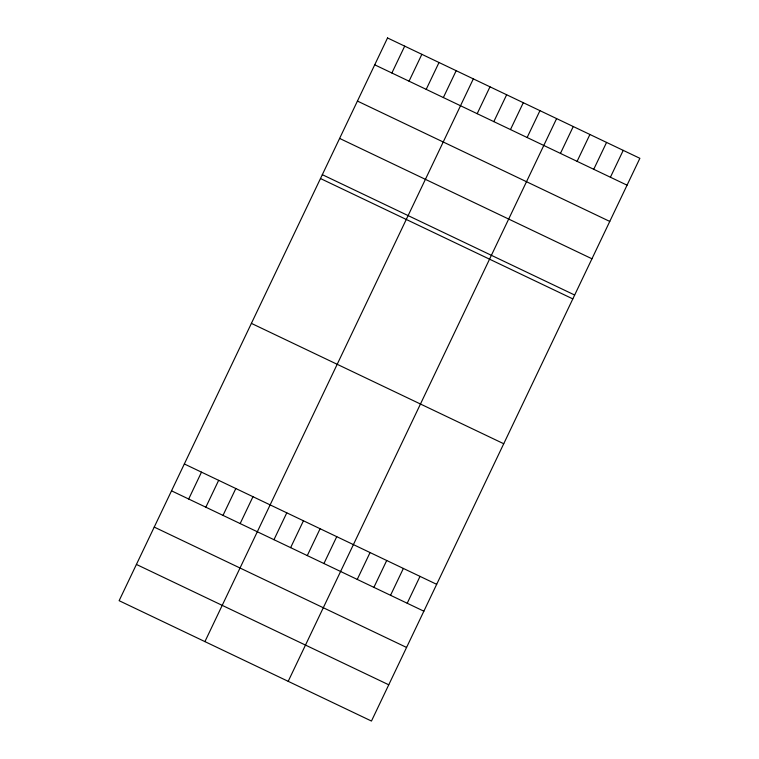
<?xml version="1.0" encoding="UTF-8"?>
<svg xmlns="http://www.w3.org/2000/svg" width="759" height="759" viewBox="0 0 759 759"><rect width="100%" height="100%" fill="white"/><g stroke="black" fill="none" stroke-linecap="round" stroke-linejoin="round"><path stroke-width="1.14" d="M188.687 499.024L201.496 472.145M391.881 73.006L404.699 46.138M205.841 507.202L218.658 480.333M409.044 81.185L421.862 54.316M223.004 515.389L235.821 488.521M426.197 89.372L439.015 62.504M240.157 523.577L252.975 496.699M443.36 97.56L456.178 70.691M204.921 641.611L473.331 78.87M273.971 539.696L286.788 512.828M477.174 113.689L489.991 86.811M290.631 547.647L303.439 520.778M493.824 121.63L506.642 94.761M307.281 555.588L320.099 528.719M510.475 129.571L523.293 102.702M323.932 563.529L336.749 536.66M527.135 137.512L539.953 110.643M288.192 681.335L556.603 118.594M357.242 579.421L370.06 552.552M560.446 153.403L573.254 126.535M373.893 587.362L386.711 560.493M577.096 161.344L589.914 134.476M390.553 595.303L403.371 568.434M593.747 169.285L606.564 142.417M407.203 603.253L420.021 576.375M610.407 177.236L623.224 150.367M374.728 64.819L627.057 185.177M357.432 101.07L609.771 221.429M339.615 138.423L591.954 258.781M322.328 174.674L574.658 295.033M320.488 178.536L572.817 298.894M251.4 323.381L503.729 443.74M184.342 463.967L436.672 584.326M171.525 490.836L423.864 611.194M154.229 527.088L406.568 647.446M136.421 564.44L388.75 684.798M387.536 37.95L119.125 600.692L371.464 721.05L639.875 158.308L387.536 37.95"/></g></svg>
